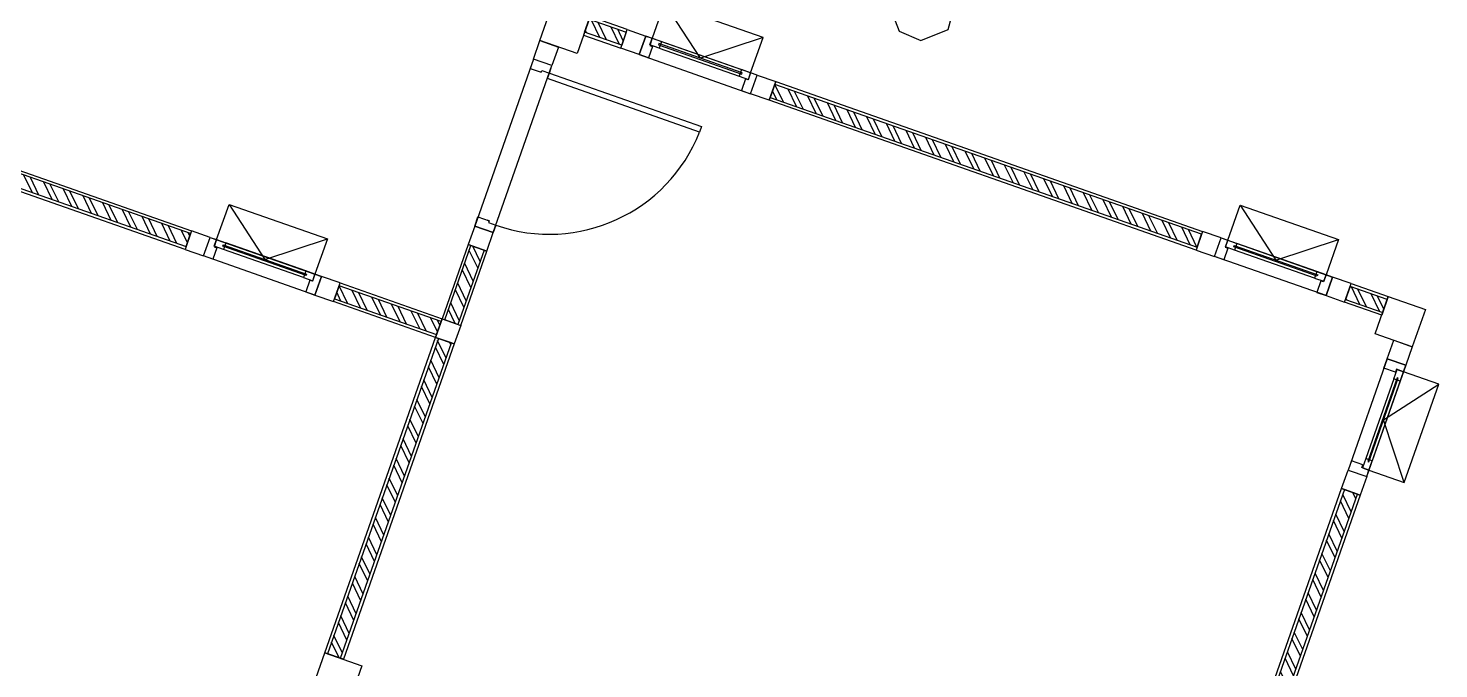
# Model space of a CAD drawing. Header units: inches. Extents: x -1366 to 1207, y -585 to 2554.
# Drawn here: x 390.8 to 397.97, y 2012.04 to 2015.3 of the extents above; entities that cross this region are included whole.
import ezdxf

# ---------------------------------------------------------------- set-up
doc = ezdxf.new("R2010")
doc.units = ezdxf.units.IN
doc.header["$MEASUREMENT"] = 0
doc.layers.get('0').update_dxf_attribs({"linetype": 'CONTINUOUS'})
for name, color, linetype in [('A-PLNT', 84, 'CONTINUOUS'), ('COLM', 3, 'CONTINUOUS'), ('DIM', 7, 'CONTINUOUS'), ('DOOR', 7, 'CONTINUOUS'), ('DOOR_SWNG', 1, 'CONTINUOUS'), ('Floor-Hatch', 251, 'CONTINUOUS'), ('WALL', 7, 'CONTINUOUS'), ('WALL_HATC', 251, 'CONTINUOUS'), ('wind', 7, 'CONTINUOUS')]:
    doc.layers.add(name, color=color, linetype=linetype)
pattern_1 = [(295.64616, (368.90949, 1985.99412), (0.06761131, 0.03246091), []), (295.64616, (368.89777, 1985.960766), (0.06761131, 0.03246091), [])]

# ---------------------------------------------------------------- blocks, each defined once
blk = doc.blocks.new('TREE_P01')
blk.add_lwpolyline([(-0.194, -2.222), (-0.104, -2.448), (0.115, -2.542), (0.394, -2.429), (0.428, -2.304)])
blk = doc.blocks.new('DR090SL2')
at = {"layer": 'DOOR'}
for points in [[(-0.41, 0.87), (-0.38, 0.87), (-0.38, 0.05), (-0.41, 0.05)], [(-0.41, 0.05), (-0.45, 0.05), (-0.45, -0.05), (-0.4, -0.05), (-0.4, 0.01), (-0.41, 0.01)], [(0.4, 0), (0.4, 0.01), (0.41, 0.01), (0.41, 0.05), (0.45, 0.05), (0.45, -0.05), (0.4, -0.05), (0.4, 0.01)]]:
    blk.add_lwpolyline(points, close=True, dxfattribs=at)
at = {"layer": 'DOOR_SWNG'}
blk.add_arc((-0.41, 0.05), 0.82, 0, 87.90335, dxfattribs=at)

msp = doc.modelspace()

# ---------------------------------------------------------------- hatches: boundary and pattern name
at = {"layer": 'WALL_HATC'}
h = msp.add_hatch(dxfattribs=at)
h.set_pattern_fill('ANSI32', color=256, scale=0.2, angle=250.65227, style=0)
h.set_pattern_definition([(295.64616, (371.04996, 2011.379554), (0.0676113, 0.0324609), []), (295.64616, (371.03824, 2011.3462), (0.0676113, 0.0324609), [])])
h.paths.add_polyline_path([(393.6516, 2015.3444), (393.8404, 2015.2781), (393.8172, 2015.2121), (393.6285, 2015.2783)])
h = msp.add_hatch(dxfattribs=at)
h.set_pattern_fill('ANSI32', color=256, scale=0.2, angle=250.64616, style=0)
h.set_pattern_definition([(295.64616, (373.55041, 2010.50141), (0.0676113, 0.0324609), []), (295.64616, (373.53869, 2010.468056), (0.0676113, 0.0324609), [])])
h.paths.add_polyline_path([(396.7652, 2014.2509), (394.5952, 2015.013), (394.572, 2014.947), (396.742, 2014.1849)])
h = msp.add_hatch(dxfattribs=at)
h.set_pattern_fill('ANSI32', color=256, scale=0.2, angle=430.64616, style=0)
h.set_pattern_definition(pattern_1)
h.paths.add_polyline_path([(391.6259, 2014.254), (390.022, 2014.8173), (389.9988, 2014.7512), (391.6027, 2014.188)])
h = msp.add_hatch(dxfattribs=at)
h.set_pattern_fill('ANSI32', color=256, scale=0.2, angle=430.64616, style=0)
h.set_pattern_definition(pattern_1)
h.paths.add_polyline_path([(392.9188, 2013.8159), (393.0513, 2014.1933), (393.1174, 2014.1701), (392.9848, 2013.7927)])
h = msp.add_hatch(dxfattribs=at)
h.set_pattern_fill('ANSI32', color=256, scale=0.2, angle=430.64616, style=0)
h.set_pattern_definition([(295.64616, (370.95101, 1984.1113), (0.06761131, 0.03246091), []), (295.64616, (370.939296, 1984.07794), (0.06761131, 0.03246091), [])])
h.paths.add_polyline_path([(392.8996, 2013.8067), (392.3807, 2013.989), (392.3575, 2013.9229), (392.8765, 2013.7406)])
h = msp.add_hatch(dxfattribs=at)
h.set_pattern_fill('ANSI32', color=256, scale=0.2, angle=250.64616, style=0)
h.set_pattern_definition([(295.64616, (371.71051, 2011.147575), (0.0676113, 0.0324609), []), (295.64616, (371.698795, 2011.11422), (0.06761131, 0.0324609), [])])
h.paths.add_polyline_path([(397.7087, 2013.9196), (397.52, 2013.9859), (397.4968, 2013.9198), (397.6855, 2013.8535)])
h = msp.add_hatch(dxfattribs=at)
h.set_pattern_fill('ANSI32', color=256, scale=0.2, angle=250.65227, style=0)
h.set_pattern_definition([(295.64616, (368.27992, 1984.201455), (0.06761131, 0.03246091), []), (295.64616, (368.2682, 1984.1681), (0.06761131, 0.03246091), [])])
h.paths.add_polyline_path([(392.8856, 2013.7215), (392.3223, 2012.1176), (392.3884, 2012.0944), (392.9517, 2013.6983)])
h = msp.add_hatch(dxfattribs=at)
h.set_pattern_fill('ANSI32', color=256, scale=0.2, angle=70.65227, style=0)
h.set_pattern_definition([(295.64616, (374.7748, 1997.84159), (0.06761131, 0.0324609), []), (295.64616, (374.76308, 1997.80823), (0.06761131, 0.0324609), [])])
h.paths.add_polyline_path([(396.9936, 2011.3251), (397.5569, 2012.9289), (397.4908, 2012.9521), (396.9276, 2011.3483)])

# ---------------------------------------------------------------- linework, layer by layer
at = {"layer": 'COLM'}
for points in [[(393.4679, 2015.4248), (393.6566, 2015.3585), (393.5903, 2015.1698), (393.4016, 2015.2361)], [(397.7137, 2013.9337), (397.9024, 2013.8675), (397.8361, 2013.6788), (397.6474, 2013.745)], [(392.3082, 2012.1225), (392.4969, 2012.0563), (392.4306, 2011.8676), (392.2419, 2011.9338)]]:
    msp.add_lwpolyline(points, close=True, dxfattribs=at)
at = {"layer": 'Floor-Hatch'}
msp.add_lwpolyline([(393.1646, 2014.2595), (393.4629, 2015.1086), (393.3685, 2015.1418), (393.0703, 2014.2926)], close=True, dxfattribs=at)
at = {"layer": 'WALL'}
for points in [[(393.8453, 2015.2923), (393.6566, 2015.3585), (393.6235, 2015.2642), (393.8122, 2015.1979)], [(393.8453, 2015.2923), (393.9397, 2015.2591), (393.9065, 2015.1648), (393.8122, 2015.1979)], [(393.4016, 2015.2361), (393.496, 2015.203), (393.4629, 2015.1086), (393.3685, 2015.1418)], [(394.6001, 2015.0272), (394.567, 2014.9328), (394.4727, 2014.966), (394.5058, 2015.0603)], [(394.6001, 2015.0272), (396.7702, 2014.2651), (396.737, 2014.1707), (394.567, 2014.9328)], [(390.027, 2014.8314), (391.6308, 2014.2682), (391.5977, 2014.1738), (389.9939, 2014.7371)], [(391.6308, 2014.2682), (391.5977, 2014.1738), (391.692, 2014.1407), (391.7252, 2014.2351)], [(393.1646, 2014.2595), (393.0703, 2014.2926), (393.0372, 2014.1983), (393.1315, 2014.1651)], [(396.7702, 2014.2651), (396.737, 2014.1707), (396.8314, 2014.1376), (396.8645, 2014.232)], [(393.0372, 2014.1982), (392.9046, 2013.8209), (392.999, 2013.7877), (393.1315, 2014.1651)], [(392.3856, 2014.0031), (392.2913, 2014.0362), (392.2581, 2013.9419), (392.3525, 2013.9088)], [(392.8715, 2013.7265), (392.3525, 2013.9088), (392.3856, 2014.0031), (392.9046, 2013.8208)], [(397.525, 2014), (397.4306, 2014.0331), (397.3975, 2013.9388), (397.4919, 2013.9057)], [(397.525, 2014), (397.7137, 2013.9337), (397.6806, 2013.8394), (397.4919, 2013.9057)], [(392.9046, 2013.8209), (392.999, 2013.7877), (392.9658, 2013.6934), (392.8715, 2013.7265)], [(392.3082, 2012.1225), (392.8715, 2013.7265), (392.9658, 2013.6934), (392.4025, 2012.0894)], [(397.8361, 2013.6788), (397.803, 2013.5844), (397.7086, 2013.6175), (397.7418, 2013.7119)], [(397.571, 2012.924), (397.4767, 2012.9571), (397.5098, 2013.0514), (397.6042, 2013.0183)], [(397.571, 2012.924), (397.0078, 2011.3201), (396.9134, 2011.3532), (397.4767, 2012.9571)]]:
    msp.add_lwpolyline(points, close=True, dxfattribs=at)
at = {"layer": 'WALL_HATC'}
for points in [[(393.6516, 2015.3444), (393.8404, 2015.2781), (393.8172, 2015.2121), (393.6285, 2015.2783), (393.6516, 2015.3444)], [(396.7652, 2014.2509), (394.5952, 2015.013), (394.572, 2014.947), (396.742, 2014.1849), (396.7652, 2014.2509)], [(391.6259, 2014.254), (390.022, 2014.8173), (389.9988, 2014.7512), (391.6027, 2014.188), (391.6259, 2014.254)], [(392.9188, 2013.8159), (393.0513, 2014.1933), (393.1174, 2014.1701), (392.9848, 2013.7927), (392.9188, 2013.8159)], [(397.7087, 2013.9196), (397.52, 2013.9859), (397.4968, 2013.9198), (397.6855, 2013.8535), (397.7087, 2013.9196)], [(392.8856, 2013.7215), (392.3223, 2012.1176), (392.3884, 2012.0944), (392.9517, 2013.6983), (392.8856, 2013.7215)], [(396.9936, 2011.3251), (397.5569, 2012.9289), (397.4908, 2012.9521), (396.9276, 2011.3483), (396.9936, 2011.3251)]]:
    msp.add_lwpolyline(points, dxfattribs=at)
msp.add_lwpolyline([(392.8996, 2013.8067), (392.3807, 2013.989), (392.3575, 2013.9229), (392.8765, 2013.7406)], close=True, dxfattribs=at)
at = {"layer": 'wind', "color": 8, "linetype": 'Continuous'}
for p, q in [((394.0083, 2015.1979), (394.414, 2015.0555)), ((394.0199, 2015.231), (394.4256, 2015.0885)), ((392.2111, 2014.0644), (391.8054, 2014.2069)), ((397.3504, 2014.0613), (396.9447, 2014.2038)), ((392.1995, 2014.0314), (391.7938, 2014.1739)), ((397.3388, 2014.0283), (396.9331, 2014.1708)), ((397.7418, 2013.5158), (397.5993, 2013.1101)), ((397.7748, 2013.5042), (397.6323, 2013.0985))]:
    msp.add_line(p, q, dxfattribs=at)
for points in [[(394.4728, 2015.0719), (394.5358, 2015.2513), (394.0357, 2015.4269), (393.9727, 2015.2475)], [(391.7582, 2014.2235), (391.8212, 2014.4028), (392.3212, 2014.2272), (392.2583, 2014.0478)], [(396.8976, 2014.2204), (396.9605, 2014.3997), (397.4606, 2014.2241), (397.3976, 2014.0447)], [(397.6158, 2013.0513), (397.7951, 2012.9883), (397.9708, 2013.4884), (397.7914, 2013.5514)]]:
    msp.add_lwpolyline(points, dxfattribs=at)
at = {"layer": 'wind', "color": 251, "linetype": 'Continuous'}
for points in [[(394.5358, 2015.2513), (394.2179, 2015.146), (394.0357, 2015.4269)], [(391.8212, 2014.4028), (392.0034, 2014.122), (392.3212, 2014.2272)], [(396.9605, 2014.3997), (397.1428, 2014.1189), (397.4606, 2014.2241)], [(397.7951, 2012.9883), (397.6899, 2013.3062), (397.9708, 2013.4884)]]:
    msp.add_lwpolyline(points, dxfattribs=at)
at = {"layer": 'wind'}
for points in [[(393.9397, 2015.2591), (393.9727, 2015.2475), (393.9601, 2015.2117), (393.9743, 2015.2067), (393.9537, 2015.1482), (393.9065, 2015.1648)], [(393.9727, 2015.2475), (394.0199, 2015.231), (394.0083, 2015.1979), (393.9611, 2015.2145)], [(394.4728, 2015.0719), (394.4256, 2015.0885), (394.414, 2015.0555), (394.4612, 2015.0389)], [(394.5058, 2015.0603), (394.4728, 2015.0719), (394.4602, 2015.0361), (394.446, 2015.041), (394.4255, 2014.9825), (394.4727, 2014.966)], [(391.7252, 2014.2351), (391.7582, 2014.2235), (391.7456, 2014.1876), (391.7598, 2014.1826), (391.7392, 2014.1241), (391.692, 2014.1407)], [(391.7582, 2014.2235), (391.8054, 2014.2069), (391.7938, 2014.1739), (391.7466, 2014.1904)], [(396.8645, 2014.232), (396.8976, 2014.2204), (396.885, 2014.1845), (396.8991, 2014.1795), (396.8786, 2014.121), (396.8314, 2014.1376)], [(396.8976, 2014.2204), (396.9447, 2014.2038), (396.9331, 2014.1708), (396.886, 2014.1873)], [(392.2583, 2014.0478), (392.2111, 2014.0644), (392.1995, 2014.0314), (392.2467, 2014.0148)], [(392.2913, 2014.0362), (392.2583, 2014.0478), (392.2457, 2014.012), (392.2315, 2014.017), (392.211, 2013.9585), (392.2581, 2013.9419)], [(397.3976, 2014.0447), (397.3504, 2014.0613), (397.3388, 2014.0283), (397.386, 2014.0117)], [(397.4306, 2014.0331), (397.3976, 2014.0447), (397.385, 2014.0089), (397.3709, 2014.0139), (397.3503, 2013.9554), (397.3975, 2013.9388)], [(397.803, 2013.5844), (397.7914, 2013.5514), (397.7555, 2013.564), (397.7506, 2013.5498), (397.6921, 2013.5704), (397.7086, 2013.6175)], [(397.7914, 2013.5514), (397.7748, 2013.5042), (397.7418, 2013.5158), (397.7584, 2013.563)], [(397.6042, 2013.0183), (397.6158, 2013.0513), (397.5799, 2013.0639), (397.5849, 2013.0781), (397.5264, 2013.0986), (397.5098, 2013.0514)], [(397.6158, 2013.0513), (397.6323, 2013.0985), (397.5993, 2013.1101), (397.5828, 2013.0629)]]:
    msp.add_lwpolyline(points, close=True, dxfattribs=at)
at = {"layer": 'wind', "color": 8, "linetype": 'Continuous'}
for points in [[(393.9065, 2015.1648), (394.4727, 2014.966), (394.5058, 2015.0603), (393.9397, 2015.2591)], [(392.2581, 2013.9419), (391.692, 2014.1407), (391.7252, 2014.2351), (392.2913, 2014.0362)], [(397.3975, 2013.9388), (396.8314, 2014.1376), (396.8645, 2014.232), (397.4306, 2014.0331)], [(397.7086, 2013.6175), (397.5098, 2013.0514), (397.6042, 2013.0183), (397.803, 2013.5844)]]:
    msp.add_lwpolyline(points, close=True, dxfattribs=at)
at = {"layer": 'wind', "color": 6}
for points in [[(394.4282, 2015.0658), (394.4302, 2015.0715), (394.0056, 2015.2206), (394.0037, 2015.2149)], [(391.7891, 2014.1909), (391.7911, 2014.1965), (392.2157, 2014.0474), (392.2137, 2014.0418)], [(396.9285, 2014.1878), (396.9305, 2014.1934), (397.3551, 2014.0443), (397.3531, 2014.0386)], [(397.6097, 2013.0959), (397.6154, 2013.0939), (397.7645, 2013.5185), (397.7588, 2013.5204)]]:
    msp.add_lwpolyline(points, close=True, dxfattribs=at)

# ---------------------------------------------------------------- block references
at = {"layer": 'A-PLNT', "xscale": 0.5, "yscale": 0.5, "zscale": 0.5}
msp.add_blockref('TREE_P01', (395.2804, 2016.5077), dxfattribs=at)
at = {"layer": 'DIM', "rotation": 250.6492131976285}
msp.add_blockref('DR090SL2', (393.2666, 2014.7006), dxfattribs=at)

doc.saveas('drawing.dxf')
